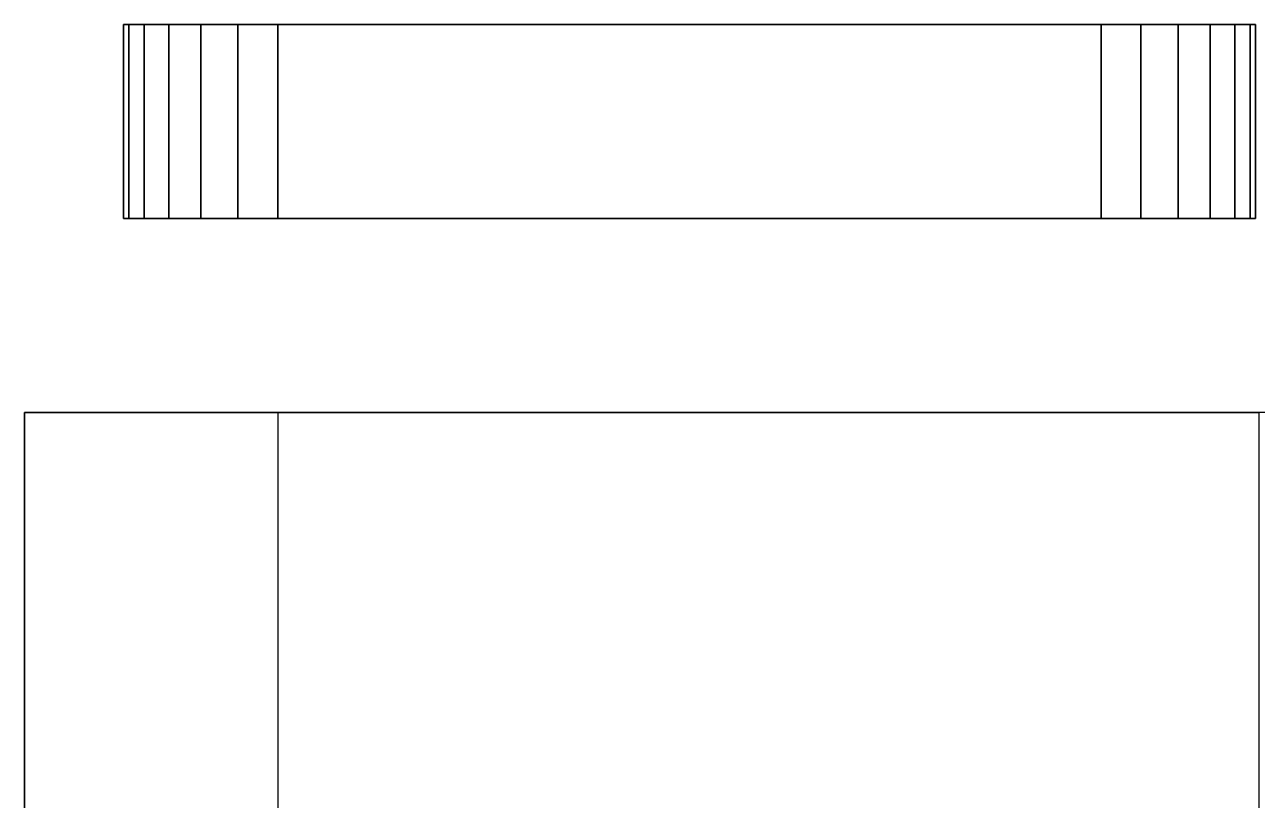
# Model space of a CAD drawing. Header units: metres. Extents: x -18.5 to -0.2, y 38.7 to 41.6.
# Drawn here: x -3.842 to -1.521, y 40.127 to 41.588 of the extents above; entities that cross this region are included whole.
import ezdxf

# ---------------------------------------------------------------- set-up
doc = ezdxf.new("R2010")
doc.units = ezdxf.units.M

msp = doc.modelspace()

# ---------------------------------------------------------------- linework, layer by layer
at = {"layer": '[Color_C01]'}
msp.add_line((-3.3655, 41.5883, 2.5514), (-3.3663, 41.5883, 2.5514), dxfattribs=at)
for points, invisible_edges in [([(-3.6463, 41.5883, 8.6104), (-3.5527, 41.5883, 8.6355), (-3.6562, 41.5883, 8.6856)], 3), ([(-3.6562, 41.5883, 8.6856), (-3.5527, 41.5883, 8.6355), (-3.5593, 41.5883, 8.6856)], 13), ([(-3.6562, 41.5883, 8.6856), (-3.5593, 41.5883, 8.6856), (-3.5593, 41.5883, 15.4031)], 13), ([(-3.6562, 41.5883, 8.6856), (-3.5593, 41.5883, 15.4031), (-3.6562, 41.5883, 15.4031)], 3), ([(-3.6562, 41.5883, 15.4031), (-3.5593, 41.5883, 15.4031), (-3.5527, 41.5883, 15.4533)], 13), ([(-3.6562, 41.5883, 15.4031), (-3.5527, 41.5883, 15.4533), (-3.6463, 41.5883, 15.4783)], 3), ([(-3.6463, 41.5883, 8.6104), (-3.6562, 41.2229, 8.6856), (-3.6463, 41.2229, 8.6104)], 1), ([(-3.6562, 41.2229, 8.6856), (-3.6463, 41.5883, 8.6104), (-3.6562, 41.5883, 8.6856)], 1), ([(-3.6562, 41.5883, 8.6856), (-3.6562, 41.2229, 15.4031), (-3.6562, 41.2229, 8.6856)], 1), ([(-3.6562, 41.2229, 15.4031), (-3.6562, 41.5883, 8.6856), (-3.6562, 41.5883, 15.4031)], 1), ([(-3.6562, 41.5883, 15.4031), (-3.6463, 41.2229, 15.4783), (-3.6562, 41.2229, 15.4031)], 1), ([(-3.6463, 41.2229, 15.4783), (-3.6562, 41.5883, 15.4031), (-3.6463, 41.5883, 15.4783)], 1), ([(-3.6463, 41.5883, 17.2656), (-3.5527, 41.5883, 17.2907), (-3.6562, 41.5883, 17.3409)], 3), ([(-3.6562, 41.5883, 17.3409), (-3.5527, 41.5883, 17.2907), (-3.5593, 41.5883, 17.3409)], 13), ([(-3.6562, 41.5883, 17.3409), (-3.5593, 41.5883, 17.3409), (-3.5593, 41.5883, 19.1494)], 13), ([(-3.6562, 41.5883, 17.3409), (-3.5593, 41.5883, 19.1494), (-3.6562, 41.5883, 19.1494)], 3), ([(-3.6562, 41.5883, 19.1494), (-3.5593, 41.5883, 19.1494), (-3.5527, 41.5883, 19.1996)], 13), ([(-3.6562, 41.5883, 19.1494), (-3.5527, 41.5883, 19.1996), (-3.6463, 41.5883, 19.2246)], 3), ([(-3.6463, 41.5883, 17.2656), (-3.6562, 41.2229, 17.3409), (-3.6463, 41.2229, 17.2656)], 1), ([(-3.6562, 41.2229, 17.3409), (-3.6463, 41.5883, 17.2656), (-3.6562, 41.5883, 17.3409)], 1), ([(-3.6562, 41.5883, 17.3409), (-3.6562, 41.2229, 19.1494), (-3.6562, 41.2229, 17.3409)], 1), ([(-3.6562, 41.2229, 19.1494), (-3.6562, 41.5883, 17.3409), (-3.6562, 41.5883, 19.1494)], 1), ([(-3.6562, 41.5883, 19.1494), (-3.6463, 41.2229, 19.2246), (-3.6562, 41.2229, 19.1494)], 1), ([(-3.6463, 41.2229, 19.2246), (-3.6562, 41.5883, 19.1494), (-3.6463, 41.5883, 19.2246)], 1), ([(-3.6172, 41.5883, 8.5403), (-3.5025, 41.5883, 8.5486), (-3.6463, 41.5883, 8.6104)], 3), ([(-3.6463, 41.5883, 8.6104), (-3.5025, 41.5883, 8.5486), (-3.5333, 41.5883, 8.5887)], 13), ([(-3.6463, 41.5883, 8.6104), (-3.5333, 41.5883, 8.5887), (-3.5527, 41.5883, 8.6355)], 13), ([(-3.6463, 41.5883, 15.4783), (-3.5527, 41.5883, 15.4533), (-3.5333, 41.5883, 15.5)], 13), ([(-3.6463, 41.5883, 15.4783), (-3.5333, 41.5883, 15.5), (-3.6172, 41.5883, 15.5484)], 3), ([(-3.6172, 41.5883, 8.5403), (-3.6463, 41.2229, 8.6104), (-3.6172, 41.2229, 8.5403)], 1), ([(-3.6463, 41.2229, 8.6104), (-3.6172, 41.5883, 8.5403), (-3.6463, 41.5883, 8.6104)], 1), ([(-3.6463, 41.5883, 15.4783), (-3.6172, 41.2229, 15.5484), (-3.6463, 41.2229, 15.4783)], 1), ([(-3.6172, 41.2229, 15.5484), (-3.6463, 41.5883, 15.4783), (-3.6172, 41.5883, 15.5484)], 1), ([(-3.6172, 41.5883, 17.1955), (-3.5025, 41.5883, 17.2038), (-3.6463, 41.5883, 17.2656)], 3), ([(-3.6463, 41.5883, 17.2656), (-3.5025, 41.5883, 17.2038), (-3.5333, 41.5883, 17.244)], 13), ([(-3.6463, 41.5883, 17.2656), (-3.5333, 41.5883, 17.244), (-3.5527, 41.5883, 17.2907)], 13), ([(-3.6463, 41.5883, 19.2246), (-3.5527, 41.5883, 19.1996), (-3.5333, 41.5883, 19.2463)], 13), ([(-3.6463, 41.5883, 19.2246), (-3.5333, 41.5883, 19.2463), (-3.6172, 41.5883, 19.2947)], 3), ([(-3.6172, 41.5883, 17.1955), (-3.6463, 41.2229, 17.2656), (-3.6172, 41.2229, 17.1955)], 1), ([(-3.6463, 41.2229, 17.2656), (-3.6172, 41.5883, 17.1955), (-3.6463, 41.5883, 17.2656)], 1), ([(-3.6463, 41.5883, 19.2246), (-3.6172, 41.2229, 19.2947), (-3.6463, 41.2229, 19.2246)], 1), ([(-3.6172, 41.2229, 19.2947), (-3.6463, 41.5883, 19.2246), (-3.6172, 41.5883, 19.2947)], 1), ([(-3.571, 41.5883, 8.4801), (-3.4156, 41.5883, 8.4984), (-3.6172, 41.5883, 8.5403)], 3), ([(-3.6172, 41.5883, 8.5403), (-3.4156, 41.5883, 8.4984), (-3.4624, 41.5883, 8.5178)], 13), ([(-3.6172, 41.5883, 8.5403), (-3.4624, 41.5883, 8.5178), (-3.5025, 41.5883, 8.5486)], 13), ([(-3.6172, 41.5883, 15.5484), (-3.5333, 41.5883, 15.5), (-3.5025, 41.5883, 15.5401)], 13), ([(-3.6172, 41.5883, 15.5484), (-3.5025, 41.5883, 15.5401), (-3.4624, 41.5883, 15.5709)], 13), ([(-3.6172, 41.5883, 15.5484), (-3.4624, 41.5883, 15.5709), (-3.571, 41.5883, 15.6086)], 3), ([(-3.571, 41.5883, 8.4801), (-3.6172, 41.2229, 8.5403), (-3.571, 41.2229, 8.4801)], 1), ([(-3.6172, 41.2229, 8.5403), (-3.571, 41.5883, 8.4801), (-3.6172, 41.5883, 8.5403)], 1), ([(-3.6172, 41.5883, 15.5484), (-3.571, 41.2229, 15.6086), (-3.6172, 41.2229, 15.5484)], 1), ([(-3.571, 41.2229, 15.6086), (-3.6172, 41.5883, 15.5484), (-3.571, 41.5883, 15.6086)], 1), ([(-3.571, 41.5883, 17.1353), (-3.4156, 41.5883, 17.1537), (-3.6172, 41.5883, 17.1955)], 3), ([(-3.6172, 41.5883, 17.1955), (-3.4156, 41.5883, 17.1537), (-3.4624, 41.5883, 17.173)], 13), ([(-3.6172, 41.5883, 17.1955), (-3.4624, 41.5883, 17.173), (-3.5025, 41.5883, 17.2038)], 13), ([(-3.6172, 41.5883, 19.2947), (-3.5333, 41.5883, 19.2463), (-3.5025, 41.5883, 19.2864)], 13), ([(-3.6172, 41.5883, 19.2947), (-3.5025, 41.5883, 19.2864), (-3.4624, 41.5883, 19.3172)], 13), ([(-3.6172, 41.5883, 19.2947), (-3.4624, 41.5883, 19.3172), (-3.571, 41.5883, 19.3549)], 3), ([(-3.571, 41.5883, 17.1353), (-3.6172, 41.2229, 17.1955), (-3.571, 41.2229, 17.1353)], 1), ([(-3.6172, 41.2229, 17.1955), (-3.571, 41.5883, 17.1353), (-3.6172, 41.5883, 17.1955)], 1), ([(-3.6172, 41.5883, 19.2947), (-3.571, 41.2229, 19.3549), (-3.6172, 41.2229, 19.2947)], 1), ([(-3.571, 41.2229, 19.3549), (-3.6172, 41.5883, 19.2947), (-3.571, 41.5883, 19.3549)], 1), ([(-3.5108, 41.5883, 8.4339), (-1.6098, 41.5883, 8.4801), (-3.571, 41.5883, 8.4801)], 3), ([(-3.571, 41.5883, 8.4801), (-1.6098, 41.5883, 8.4801), (-3.3655, 41.5883, 8.4918)], 15), ([(-3.571, 41.5883, 8.4801), (-3.3655, 41.5883, 8.4918), (-3.4156, 41.5883, 8.4984)], 13), ([(-3.571, 41.5883, 15.6086), (-3.4624, 41.5883, 15.5709), (-3.4156, 41.5883, 15.5903)], 13), ([(-3.571, 41.5883, 15.6086), (-3.4156, 41.5883, 15.5903), (-3.3655, 41.5883, 15.5969)], 13), ([(-3.571, 41.5883, 15.6086), (-3.3655, 41.5883, 15.5969), (-1.6098, 41.5883, 15.6086)], 15), ([(-3.571, 41.5883, 15.6086), (-1.6098, 41.5883, 15.6086), (-1.67, 41.5883, 15.6548)], 13), ([(-3.571, 41.5883, 15.6086), (-1.67, 41.5883, 15.6548), (-3.5108, 41.5883, 15.6548)], 3), ([(-3.5108, 41.2229, 8.4339), (-3.571, 41.5883, 8.4801), (-3.571, 41.2229, 8.4801)], 1), ([(-3.571, 41.5883, 8.4801), (-3.5108, 41.2229, 8.4339), (-3.5108, 41.5883, 8.4339)], 1), ([(-3.5108, 41.5883, 15.6548), (-3.571, 41.2229, 15.6086), (-3.571, 41.5883, 15.6086)], 1), ([(-3.571, 41.2229, 15.6086), (-3.5108, 41.5883, 15.6548), (-3.5108, 41.2229, 15.6548)], 1), ([(-3.5108, 41.5883, 17.0891), (-1.6098, 41.5883, 17.1353), (-3.571, 41.5883, 17.1353)], 3), ([(-3.571, 41.5883, 17.1353), (-1.6098, 41.5883, 17.1353), (-1.8153, 41.5883, 17.1471)], 15), ([(-3.4156, 41.5883, 17.1537), (-3.571, 41.5883, 17.1353), (-3.3655, 41.5883, 17.1471)], 3), ([(-3.3655, 41.5883, 17.1471), (-3.571, 41.5883, 17.1353), (-1.8153, 41.5883, 17.1471)], 3), ([(-3.571, 41.5883, 19.3549), (-3.4624, 41.5883, 19.3172), (-3.4156, 41.5883, 19.3366)], 13), ([(-3.571, 41.5883, 19.3549), (-3.4156, 41.5883, 19.3366), (-3.3655, 41.5883, 19.3432)], 13), ([(-3.571, 41.5883, 19.3549), (-3.3655, 41.5883, 19.3432), (-1.6098, 41.5883, 19.3549)], 15), ([(-3.571, 41.5883, 19.3549), (-1.6098, 41.5883, 19.3549), (-1.67, 41.5883, 19.4011)], 13), ([(-3.571, 41.5883, 19.3549), (-1.67, 41.5883, 19.4011), (-3.5108, 41.5883, 19.4011)], 3), ([(-3.5108, 41.2229, 17.0891), (-3.571, 41.5883, 17.1353), (-3.571, 41.2229, 17.1353)], 1), ([(-3.571, 41.5883, 17.1353), (-3.5108, 41.2229, 17.0891), (-3.5108, 41.5883, 17.0891)], 1), ([(-3.5108, 41.5883, 19.4011), (-3.571, 41.2229, 19.3549), (-3.571, 41.5883, 19.3549)], 1), ([(-3.571, 41.2229, 19.3549), (-3.5108, 41.5883, 19.4011), (-3.5108, 41.2229, 19.4011)], 1), ([(-3.4407, 41.5883, 8.4049), (-1.67, 41.5883, 8.4339), (-3.5108, 41.5883, 8.4339)], 3), ([(-3.5108, 41.5883, 8.4339), (-1.67, 41.5883, 8.4339), (-1.6098, 41.5883, 8.4801)], 13), ([(-3.5108, 41.5883, 15.6548), (-1.67, 41.5883, 15.6548), (-1.7401, 41.5883, 15.6839)], 13), ([(-3.5108, 41.5883, 15.6548), (-1.7401, 41.5883, 15.6839), (-3.4407, 41.5883, 15.6839)], 3), ([(-3.4407, 41.2229, 8.4049), (-3.5108, 41.5883, 8.4339), (-3.5108, 41.2229, 8.4339)], 1), ([(-3.5108, 41.5883, 8.4339), (-3.4407, 41.2229, 8.4049), (-3.4407, 41.5883, 8.4049)], 1), ([(-3.4407, 41.5883, 15.6839), (-3.5108, 41.2229, 15.6548), (-3.5108, 41.5883, 15.6548)], 1), ([(-3.5108, 41.2229, 15.6548), (-3.4407, 41.5883, 15.6839), (-3.4407, 41.2229, 15.6839)], 1), ([(-3.4407, 41.5883, 17.0601), (-1.67, 41.5883, 17.0891), (-3.5108, 41.5883, 17.0891)], 3), ([(-3.5108, 41.5883, 17.0891), (-1.67, 41.5883, 17.0891), (-1.6098, 41.5883, 17.1353)], 13), ([(-3.5108, 41.5883, 19.4011), (-1.67, 41.5883, 19.4011), (-1.7401, 41.5883, 19.4302)], 13), ([(-3.5108, 41.5883, 19.4011), (-1.7401, 41.5883, 19.4302), (-3.4407, 41.5883, 19.4302)], 3), ([(-3.4407, 41.2229, 17.0601), (-3.5108, 41.5883, 17.0891), (-3.5108, 41.2229, 17.0891)], 1), ([(-3.5108, 41.5883, 17.0891), (-3.4407, 41.2229, 17.0601), (-3.4407, 41.5883, 17.0601)], 1), ([(-3.4407, 41.5883, 19.4302), (-3.5108, 41.2229, 19.4011), (-3.5108, 41.5883, 19.4011)], 1), ([(-3.5108, 41.2229, 19.4011), (-3.4407, 41.5883, 19.4302), (-3.4407, 41.2229, 19.4302)], 1), ([(-3.3655, 41.5883, 8.3949), (-1.7401, 41.5883, 8.4049), (-3.4407, 41.5883, 8.4049)], 3), ([(-3.4407, 41.5883, 8.4049), (-1.7401, 41.5883, 8.4049), (-1.67, 41.5883, 8.4339)], 13), ([(-3.4407, 41.5883, 15.6839), (-1.7401, 41.5883, 15.6839), (-1.8153, 41.5883, 15.6938)], 13), ([(-3.4407, 41.5883, 15.6839), (-1.8153, 41.5883, 15.6938), (-3.3655, 41.5883, 15.6938)], 1), ([(-3.3655, 41.2229, 8.3949), (-3.4407, 41.5883, 8.4049), (-3.4407, 41.2229, 8.4049)], 1), ([(-3.4407, 41.5883, 8.4049), (-3.3655, 41.2229, 8.3949), (-3.3655, 41.5883, 8.3949)], 1), ([(-3.3655, 41.5883, 15.6938), (-3.4407, 41.2229, 15.6839), (-3.4407, 41.5883, 15.6839)], 1), ([(-3.4407, 41.2229, 15.6839), (-3.3655, 41.5883, 15.6938), (-3.3655, 41.2229, 15.6938)], 1), ([(-3.3655, 41.5883, 17.0502), (-1.7401, 41.5883, 17.0601), (-3.4407, 41.5883, 17.0601)], 3), ([(-3.4407, 41.5883, 17.0601), (-1.7401, 41.5883, 17.0601), (-1.67, 41.5883, 17.0891)], 13), ([(-3.4407, 41.5883, 19.4302), (-1.7401, 41.5883, 19.4302), (-1.8153, 41.5883, 19.4401)], 13), ([(-3.4407, 41.5883, 19.4302), (-1.8153, 41.5883, 19.4401), (-3.3655, 41.5883, 19.4401)], 1), ([(-3.3655, 41.2229, 17.0502), (-3.4407, 41.5883, 17.0601), (-3.4407, 41.2229, 17.0601)], 1), ([(-3.4407, 41.5883, 17.0601), (-3.3655, 41.2229, 17.0502), (-3.3655, 41.5883, 17.0502)], 1), ([(-3.3655, 41.5883, 19.4401), (-3.4407, 41.2229, 19.4302), (-3.4407, 41.5883, 19.4302)], 1), ([(-3.4407, 41.2229, 19.4302), (-3.3655, 41.5883, 19.4401), (-3.3655, 41.2229, 19.4401)], 1), ([(-1.8153, 41.5883, 15.5969), (-1.6098, 41.5883, 15.6086), (-3.3655, 41.5883, 15.5969)], 3), ([(-1.7401, 41.5883, 8.4049), (-3.3655, 41.5883, 8.3949), (-1.8153, 41.5883, 8.3949)], 1), ([(-3.3655, 41.5883, 8.4918), (-1.6098, 41.5883, 8.4801), (-1.8153, 41.5883, 8.4918)], 3), ([(-1.8153, 41.2229, 8.3949), (-3.3655, 41.5883, 8.3949), (-3.3655, 41.2229, 8.3949)], 1), ([(-3.3655, 41.5883, 8.3949), (-1.8153, 41.2229, 8.3949), (-1.8153, 41.5883, 8.3949)], 1), ([(-1.8153, 41.5883, 15.6938), (-3.3655, 41.2229, 15.6938), (-3.3655, 41.5883, 15.6938)], 1), ([(-3.3655, 41.2229, 15.6938), (-1.8153, 41.5883, 15.6938), (-1.8153, 41.2229, 15.6938)], 1), ([(-1.7401, 41.5883, 17.0601), (-3.3655, 41.5883, 17.0502), (-1.8153, 41.5883, 17.0502)], 1), ([(-1.8153, 41.5883, 19.3432), (-1.6098, 41.5883, 19.3549), (-3.3655, 41.5883, 19.3432)], 3), ([(-1.8153, 41.2229, 17.0502), (-3.3655, 41.5883, 17.0502), (-3.3655, 41.2229, 17.0502)], 1), ([(-3.3655, 41.5883, 17.0502), (-1.8153, 41.2229, 17.0502), (-1.8153, 41.5883, 17.0502)], 1), ([(-1.8153, 41.5883, 19.4401), (-3.3655, 41.2229, 19.4401), (-3.3655, 41.5883, 19.4401)], 1), ([(-3.3655, 41.2229, 19.4401), (-1.8153, 41.5883, 19.4401), (-1.8153, 41.2229, 19.4401)], 1), ([(-1.6098, 41.5883, 8.4801), (-1.7651, 41.5883, 8.4984), (-1.8153, 41.5883, 8.4918)], 13), ([(-1.7651, 41.5883, 15.5903), (-1.6098, 41.5883, 15.6086), (-1.8153, 41.5883, 15.5969)], 3), ([(-1.7401, 41.5883, 15.6839), (-1.8153, 41.2229, 15.6938), (-1.8153, 41.5883, 15.6938)], 1), ([(-1.8153, 41.2229, 15.6938), (-1.7401, 41.5883, 15.6839), (-1.7401, 41.2229, 15.6839)], 1), ([(-1.7401, 41.2229, 8.4049), (-1.8153, 41.5883, 8.3949), (-1.8153, 41.2229, 8.3949)], 1), ([(-1.8153, 41.5883, 8.3949), (-1.7401, 41.2229, 8.4049), (-1.7401, 41.5883, 8.4049)], 1), ([(-1.8153, 41.5883, 17.1471), (-1.6098, 41.5883, 17.1353), (-1.7651, 41.5883, 17.1537)], 3), ([(-1.7651, 41.5883, 19.3366), (-1.6098, 41.5883, 19.3549), (-1.8153, 41.5883, 19.3432)], 3), ([(-1.7401, 41.5883, 19.4302), (-1.8153, 41.2229, 19.4401), (-1.8153, 41.5883, 19.4401)], 1), ([(-1.8153, 41.2229, 19.4401), (-1.7401, 41.5883, 19.4302), (-1.7401, 41.2229, 19.4302)], 1), ([(-1.7401, 41.2229, 17.0601), (-1.8153, 41.5883, 17.0502), (-1.8153, 41.2229, 17.0502)], 1), ([(-1.8153, 41.5883, 17.0502), (-1.7401, 41.2229, 17.0601), (-1.7401, 41.5883, 17.0601)], 1), ([(-1.7651, 41.5883, 8.4984), (-1.6098, 41.5883, 8.4801), (-1.5636, 41.5883, 8.5403)], 13), ([(-1.7651, 41.5883, 8.4984), (-1.5636, 41.5883, 8.5403), (-1.7184, 41.5883, 8.5178)], 3), ([(-1.7184, 41.5883, 15.5709), (-1.6098, 41.5883, 15.6086), (-1.7651, 41.5883, 15.5903)], 3), ([(-1.7651, 41.5883, 17.1537), (-1.6098, 41.5883, 17.1353), (-1.5636, 41.5883, 17.1955)], 13), ([(-1.7651, 41.5883, 17.1537), (-1.5636, 41.5883, 17.1955), (-1.7184, 41.5883, 17.173)], 3), ([(-1.7184, 41.5883, 19.3172), (-1.6098, 41.5883, 19.3549), (-1.7651, 41.5883, 19.3366)], 3), ([(-1.67, 41.5883, 15.6548), (-1.7401, 41.2229, 15.6839), (-1.7401, 41.5883, 15.6839)], 1), ([(-1.7401, 41.2229, 15.6839), (-1.67, 41.5883, 15.6548), (-1.67, 41.2229, 15.6548)], 1), ([(-1.67, 41.2229, 8.4339), (-1.7401, 41.5883, 8.4049), (-1.7401, 41.2229, 8.4049)], 1), ([(-1.7401, 41.5883, 8.4049), (-1.67, 41.2229, 8.4339), (-1.67, 41.5883, 8.4339)], 1), ([(-1.67, 41.5883, 19.4011), (-1.7401, 41.2229, 19.4302), (-1.7401, 41.5883, 19.4302)], 1), ([(-1.7401, 41.2229, 19.4302), (-1.67, 41.5883, 19.4011), (-1.67, 41.2229, 19.4011)], 1), ([(-1.67, 41.2229, 17.0891), (-1.7401, 41.5883, 17.0601), (-1.7401, 41.2229, 17.0601)], 1), ([(-1.7401, 41.5883, 17.0601), (-1.67, 41.2229, 17.0891), (-1.67, 41.5883, 17.0891)], 1), ([(-1.7184, 41.5883, 8.5178), (-1.5636, 41.5883, 8.5403), (-1.6783, 41.5883, 8.5486)], 3), ([(-1.6783, 41.5883, 15.5401), (-1.5636, 41.5883, 15.5484), (-1.7184, 41.5883, 15.5709)], 3), ([(-1.7184, 41.5883, 15.5709), (-1.5636, 41.5883, 15.5484), (-1.6098, 41.5883, 15.6086)], 13), ([(-1.7184, 41.5883, 17.173), (-1.5636, 41.5883, 17.1955), (-1.6783, 41.5883, 17.2038)], 3), ([(-1.6783, 41.5883, 19.2864), (-1.5636, 41.5883, 19.2947), (-1.7184, 41.5883, 19.3172)], 3), ([(-1.7184, 41.5883, 19.3172), (-1.5636, 41.5883, 19.2947), (-1.6098, 41.5883, 19.3549)], 13), ([(-1.6783, 41.5883, 8.5486), (-1.5636, 41.5883, 8.5403), (-1.5345, 41.5883, 8.6104)], 13), ([(-1.6783, 41.5883, 8.5486), (-1.5345, 41.5883, 8.6104), (-1.6475, 41.5883, 8.5887)], 3), ([(-1.6475, 41.5883, 15.5), (-1.5636, 41.5883, 15.5484), (-1.6783, 41.5883, 15.5401)], 3), ([(-1.6783, 41.5883, 17.2038), (-1.5636, 41.5883, 17.1955), (-1.5345, 41.5883, 17.2656)], 13), ([(-1.6783, 41.5883, 17.2038), (-1.5345, 41.5883, 17.2656), (-1.6475, 41.5883, 17.244)], 3), ([(-1.6475, 41.5883, 19.2463), (-1.5636, 41.5883, 19.2947), (-1.6783, 41.5883, 19.2864)], 3), ([(-1.6098, 41.5883, 15.6086), (-1.67, 41.2229, 15.6548), (-1.67, 41.5883, 15.6548)], 1), ([(-1.67, 41.2229, 15.6548), (-1.6098, 41.5883, 15.6086), (-1.6098, 41.2229, 15.6086)], 1), ([(-1.6098, 41.2229, 8.4801), (-1.67, 41.5883, 8.4339), (-1.67, 41.2229, 8.4339)], 1), ([(-1.67, 41.5883, 8.4339), (-1.6098, 41.2229, 8.4801), (-1.6098, 41.5883, 8.4801)], 1), ([(-1.6098, 41.5883, 19.3549), (-1.67, 41.2229, 19.4011), (-1.67, 41.5883, 19.4011)], 1), ([(-1.67, 41.2229, 19.4011), (-1.6098, 41.5883, 19.3549), (-1.6098, 41.2229, 19.3549)], 1), ([(-1.6098, 41.2229, 17.1353), (-1.67, 41.5883, 17.0891), (-1.67, 41.2229, 17.0891)], 1), ([(-1.67, 41.5883, 17.0891), (-1.6098, 41.2229, 17.1353), (-1.6098, 41.5883, 17.1353)], 1), ([(-1.6475, 41.5883, 8.5887), (-1.5345, 41.5883, 8.6104), (-1.6281, 41.5883, 8.6355)], 3), ([(-1.6281, 41.5883, 15.4533), (-1.5345, 41.5883, 15.4783), (-1.6475, 41.5883, 15.5)], 3), ([(-1.6475, 41.5883, 15.5), (-1.5345, 41.5883, 15.4783), (-1.5636, 41.5883, 15.5484)], 13), ([(-1.6475, 41.5883, 17.244), (-1.5345, 41.5883, 17.2656), (-1.6281, 41.5883, 17.2907)], 3), ([(-1.6281, 41.5883, 19.1996), (-1.5345, 41.5883, 19.2246), (-1.6475, 41.5883, 19.2463)], 3), ([(-1.6475, 41.5883, 19.2463), (-1.5345, 41.5883, 19.2246), (-1.5636, 41.5883, 19.2947)], 13), ([(-1.6281, 41.5883, 8.6355), (-1.5345, 41.5883, 8.6104), (-1.5246, 41.5883, 8.6856)], 13), ([(-1.6281, 41.5883, 8.6355), (-1.5246, 41.5883, 8.6856), (-1.6215, 41.5883, 8.6856)], 3), ([(-1.6215, 41.5883, 15.4031), (-1.5345, 41.5883, 15.4783), (-1.6281, 41.5883, 15.4533)], 3), ([(-1.6281, 41.5883, 17.2907), (-1.5345, 41.5883, 17.2656), (-1.5246, 41.5883, 17.3409)], 13), ([(-1.6281, 41.5883, 17.2907), (-1.5246, 41.5883, 17.3409), (-1.6215, 41.5883, 17.3409)], 3), ([(-1.6215, 41.5883, 19.1494), (-1.5345, 41.5883, 19.2246), (-1.6281, 41.5883, 19.1996)], 3), ([(-1.6215, 41.5883, 8.6856), (-1.5246, 41.5883, 8.6856), (-1.5246, 41.5883, 15.4031)], 13), ([(-1.6215, 41.5883, 8.6856), (-1.5246, 41.5883, 15.4031), (-1.6215, 41.5883, 15.4031)], 3), ([(-1.6215, 41.5883, 15.4031), (-1.5246, 41.5883, 15.4031), (-1.5345, 41.5883, 15.4783)], 13), ([(-1.6215, 41.5883, 17.3409), (-1.5246, 41.5883, 17.3409), (-1.5246, 41.5883, 19.1494)], 13), ([(-1.6215, 41.5883, 17.3409), (-1.5246, 41.5883, 19.1494), (-1.6215, 41.5883, 19.1494)], 3), ([(-1.6215, 41.5883, 19.1494), (-1.5246, 41.5883, 19.1494), (-1.5345, 41.5883, 19.2246)], 13), ([(-1.6098, 41.5883, 15.6086), (-1.5636, 41.2229, 15.5484), (-1.6098, 41.2229, 15.6086)], 1), ([(-1.5636, 41.2229, 15.5484), (-1.6098, 41.5883, 15.6086), (-1.5636, 41.5883, 15.5484)], 1), ([(-1.5636, 41.5883, 8.5403), (-1.6098, 41.2229, 8.4801), (-1.5636, 41.2229, 8.5403)], 1), ([(-1.6098, 41.2229, 8.4801), (-1.5636, 41.5883, 8.5403), (-1.6098, 41.5883, 8.4801)], 1), ([(-1.6098, 41.5883, 19.3549), (-1.5636, 41.2229, 19.2947), (-1.6098, 41.2229, 19.3549)], 1), ([(-1.5636, 41.2229, 19.2947), (-1.6098, 41.5883, 19.3549), (-1.5636, 41.5883, 19.2947)], 1), ([(-1.5636, 41.5883, 17.1955), (-1.6098, 41.2229, 17.1353), (-1.5636, 41.2229, 17.1955)], 1), ([(-1.6098, 41.2229, 17.1353), (-1.5636, 41.5883, 17.1955), (-1.6098, 41.5883, 17.1353)], 1), ([(-1.5636, 41.5883, 15.5484), (-1.5345, 41.2229, 15.4783), (-1.5636, 41.2229, 15.5484)], 1), ([(-1.5345, 41.2229, 15.4783), (-1.5636, 41.5883, 15.5484), (-1.5345, 41.5883, 15.4783)], 1), ([(-1.5345, 41.5883, 8.6104), (-1.5636, 41.2229, 8.5403), (-1.5345, 41.2229, 8.6104)], 1), ([(-1.5636, 41.2229, 8.5403), (-1.5345, 41.5883, 8.6104), (-1.5636, 41.5883, 8.5403)], 1), ([(-1.5636, 41.5883, 19.2947), (-1.5345, 41.2229, 19.2246), (-1.5636, 41.2229, 19.2947)], 1), ([(-1.5345, 41.2229, 19.2246), (-1.5636, 41.5883, 19.2947), (-1.5345, 41.5883, 19.2246)], 1), ([(-1.5345, 41.5883, 17.2656), (-1.5636, 41.2229, 17.1955), (-1.5345, 41.2229, 17.2656)], 1), ([(-1.5636, 41.2229, 17.1955), (-1.5345, 41.5883, 17.2656), (-1.5636, 41.5883, 17.1955)], 1), ([(-1.5345, 41.5883, 15.4783), (-1.5246, 41.2229, 15.4031), (-1.5345, 41.2229, 15.4783)], 1), ([(-1.5246, 41.2229, 15.4031), (-1.5345, 41.5883, 15.4783), (-1.5246, 41.5883, 15.4031)], 1), ([(-1.5246, 41.5883, 8.6856), (-1.5345, 41.2229, 8.6104), (-1.5246, 41.2229, 8.6856)], 1), ([(-1.5345, 41.2229, 8.6104), (-1.5246, 41.5883, 8.6856), (-1.5345, 41.5883, 8.6104)], 1), ([(-1.5345, 41.5883, 19.2246), (-1.5246, 41.2229, 19.1494), (-1.5345, 41.2229, 19.2246)], 1), ([(-1.5246, 41.2229, 19.1494), (-1.5345, 41.5883, 19.2246), (-1.5246, 41.5883, 19.1494)], 1), ([(-1.5246, 41.5883, 17.3409), (-1.5345, 41.2229, 17.2656), (-1.5246, 41.2229, 17.3409)], 1), ([(-1.5345, 41.2229, 17.2656), (-1.5246, 41.5883, 17.3409), (-1.5345, 41.5883, 17.2656)], 1), ([(-1.5246, 41.5883, 15.4031), (-1.5246, 41.2229, 8.6856), (-1.5246, 41.2229, 15.4031)], 1), ([(-1.5246, 41.2229, 8.6856), (-1.5246, 41.5883, 15.4031), (-1.5246, 41.5883, 8.6856)], 1), ([(-1.5246, 41.5883, 19.1494), (-1.5246, 41.2229, 17.3409), (-1.5246, 41.2229, 19.1494)], 1), ([(-1.5246, 41.2229, 17.3409), (-1.5246, 41.5883, 19.1494), (-1.5246, 41.5883, 17.3409)], 1)]:
    msp.add_3dface(points, dxfattribs=dict(at, invisible_edges=invisible_edges))
at = {"layer": '[Color_I01]'}
for points, invisible_edges in [([(-1.5172, 39.396, 8.626), (-3.8425, 40.8575, 7.0758), (-3.8425, 39.396, 7.0758)], 1), ([(-3.8425, 40.8575, 7.0758), (-1.5172, 39.396, 8.626), (-1.5172, 40.8575, 8.626)], 1), ([(-3.8425, 40.8575, 7.0758), (-1.0402, 40.8575, 7.9105), (-3.3655, 40.8575, 6.3603)], 1), ([(-1.0402, 40.8575, 7.9105), (-3.8425, 40.8575, 7.0758), (-1.5172, 40.8575, 8.626)], 13), ([(-3.8425, 40.8575, 7.0758), (-3.3655, 39.396, 6.3603), (-3.8425, 39.396, 7.0758)], 1), ([(-3.3655, 39.396, 6.3603), (-3.8425, 40.8575, 7.0758), (-3.3655, 40.8575, 6.3603)], 1)]:
    msp.add_3dface(points, dxfattribs=dict(at, invisible_edges=invisible_edges))

doc.saveas('drawing.dxf')
